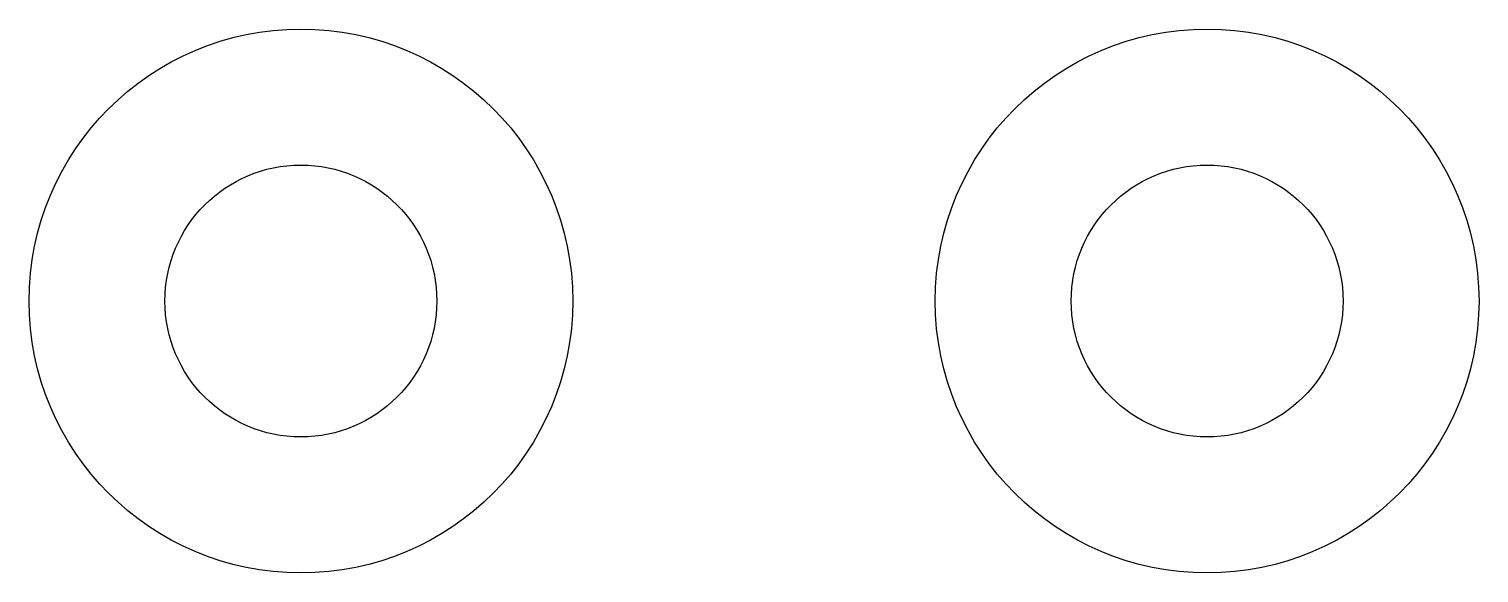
# Model space of a CAD drawing. Header units: millimetres. Extents: x -8 to 8, y 0 to 6.
import ezdxf

# ---------------------------------------------------------------- set-up
doc = ezdxf.new("R2010")
doc.units = ezdxf.units.MM
doc.layers.get('0').update_dxf_attribs({"linetype": 'CONTINUOUS'})

msp = doc.modelspace()

# ---------------------------------------------------------------- linework, layer by layer
for centre, radius in [((-5, 3), 3), ((5, 3), 3), ((-5, 3), 1.5), ((5, 3), 1.5)]:
    msp.add_circle(centre, radius)

doc.saveas('drawing.dxf')
